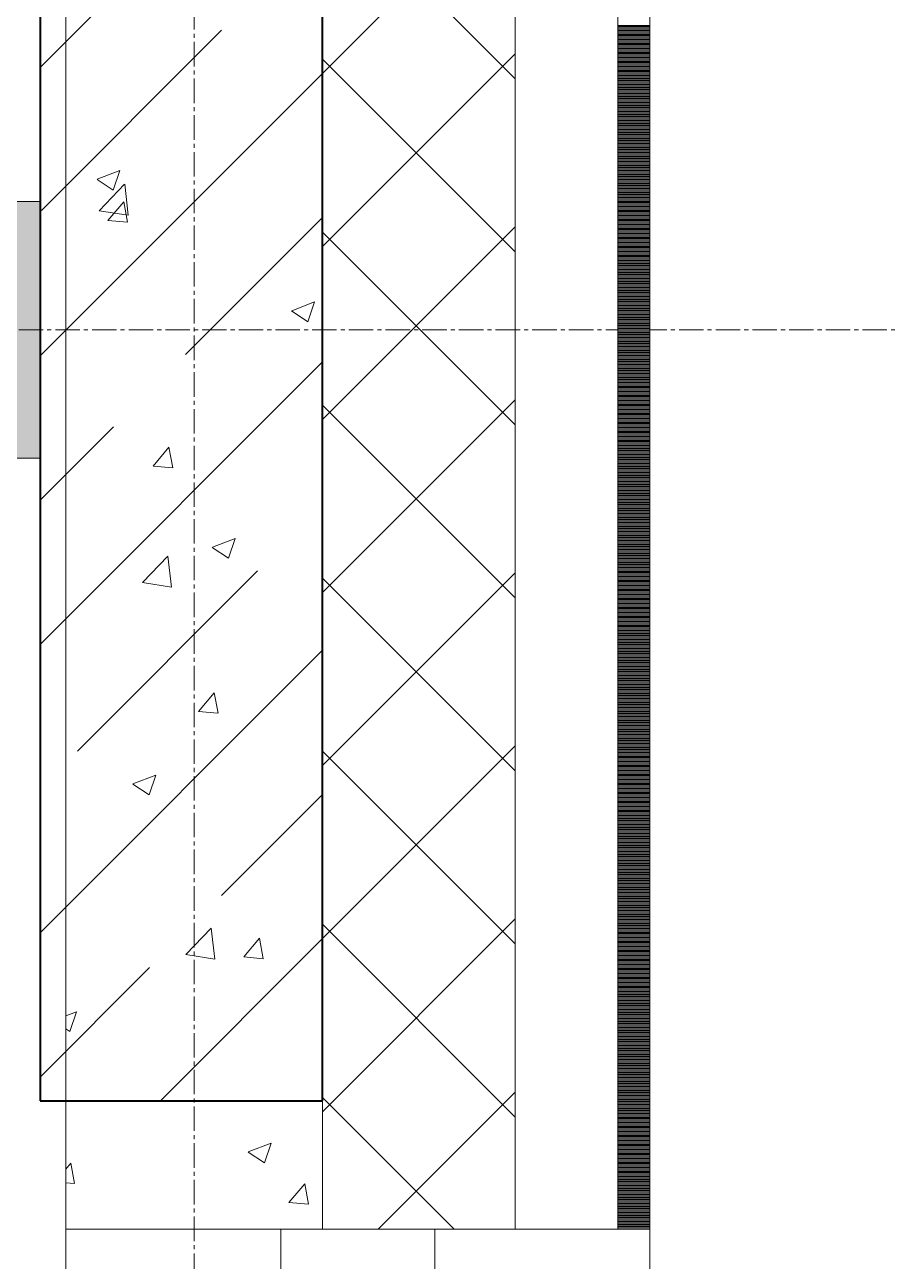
# Model space of a CAD drawing. Header units: millimetres. Extents: x -24360 to 609566, y -391049 to 148426.
# Drawn here: x 213997 to 214669, y 28129 to 29092 of the extents above; entities that cross this region are included whole.
import ezdxf

# ---------------------------------------------------------------- set-up
doc = ezdxf.new("R2010")
doc.units = ezdxf.units.MM
doc.linetypes.add('CENTER2', pattern=[28.575, 19.05, -3.175, 3.175, -3.175])
doc.linetypes.add('HIDDEN2', pattern=[4.7625, 3.175, -1.5875])
for name, color, linetype, lineweight in [('A-Wall_Материал_Газоблок_Контур', 250, 'Continuous', 0), ('АР_Колонны', 70, 'Continuous', 30), ('АР_Окна', 4, 'Continuous', 5), ('АР_Стены ЖБ', 7, 'Continuous', 30), ('АР_Стены ПЕНОблок', 52, 'Continuous', 20), ('АР_Тонкая', 254, 'Continuous', 5), ('АР_Утеплитель', 31, 'Continuous', 0), ('АР_Штриховка', 8, 'Continuous', 0)]:
    doc.layers.add(name, color=color, linetype=linetype, lineweight=lineweight)
doc.layers.add('АР_Оси_РД_100', color=7, linetype='Continuous', lineweight=0, true_color=0x525252)

msp = doc.modelspace()

# ---------------------------------------------------------------- hatches: boundary and pattern name
at = {"layer": 'АР_Штриховка', "linetype": 'Continuous', "lineweight": 0, "true_color": 0x000000}
h = msp.add_hatch(dxfattribs=at)
h.set_pattern_fill('AR-CONC', color=18, angle=405, style=0)
h.set_pattern_definition([(95, (194029.4, -14045.81), (140.09465, 117.5534), [19.05, -209.55]), (40, (194029.4, -14045.81), (-160.01845, 110.1767), [15.24, -167.6406]), (145.45144, (194041.07, -14036.02), (-19.9238, 227.7301), [16.19, -178.09024]), (91.1842, (193993.48, -14009.9), (221.4102, 161.9534), [28.575, -314.325]), (141.63556, (194011.93, -13996.4), (-7.0866, 342.8268), [24.285, -267.1356]), (36.18415, (193993.48, -14009.9), (-7.0866, 342.8268), [22.86, -251.4597]), (66, (194020.42, -14000.91), (179.52, 34.89515), [19.05, -209.55]), (11, (194020.42, -14000.91), (-86.5399, 173.9412), [15.24, -167.64]), (116.45145, (194035.38, -13998), (92.98005, 208.83634), [16.19, -178.08994]), (82.5, (194029.4, -14045.81), (-57.60547, 61.97341), [0, -165.608, 0, -170.18, 0, -168.275]), (52.5, (194029.4, -14045.81), (-23.58973, 118.087), [0, -97.028, 0, -161.798, 0, -64.135]), (12.5, (193989.35, -14085.86), (99.92786, 91.8262), [0, -63.5, 0, -198.12, 0, -262.89]), (2.5, (193971.39, -14103.82), (86.7639, 122.7224), [0, -82.55, 0, -131.572, 0, -186.69])])
h.paths.add_polyline_path([(214009.4, 28754.189), (214009.4, 28954.189), (206439.4, 28954.189), (206439.4, 28754.189)], flags=0)

# ---------------------------------------------------------------- linework, layer by layer
at = {"layer": 'A-Wall_Материал_Газоблок_Контур', "color": 18, "linetype": 'Continuous', "lineweight": 0, "true_color": 0x000000}
for p, q in [((214029.4, 28154.189), (214029.4, 26954.189)), ((214484.4, 26954.189), (214484.4, 28154.189))]:
    msp.add_line(p, q, dxfattribs=at)
at = {"layer": 'АР_Колонны', "color": 18, "linetype": 'HIDDEN2', "lineweight": 25, "true_color": 0x000000}
for p, q in [((214009.4, 28254.189), (214009.4, 29454.189)), ((214229.4, 29454.189), (214229.4, 28254.189)), ((214229.4, 28254.189), (214009.4, 28254.189))]:
    msp.add_line(p, q, dxfattribs=at)
at = {"layer": 'АР_Колонны', "color": 18, "linetype": 'Continuous', "lineweight": 30, "true_color": 0x000000}
for p, q in [((214009.4, 29454.189), (214009.4, 28254.189)), ((214229.4, 28254.189), (214229.4, 29454.189)), ((214009.4, 28254.189), (214229.4, 28254.189))]:
    msp.add_line(p, q, dxfattribs=at)
at = {"layer": 'АР_Окна', "color": 18, "linetype": 'Continuous', "lineweight": 5, "true_color": 0x000000}
for p, q in [((214029.4, 28154.189), (214029.4, 26954.189)), ((214484.4, 28154.189), (214484.4, 26954.189))]:
    msp.add_line(p, q, dxfattribs=at)
msp.add_lwpolyline([(214316.9, 28104.189), (214316.9, 28154.189), (214196.9, 28154.189), (214196.9, 28104.189)], close=True, dxfattribs=at)
at = {"layer": 'АР_Оси_РД_100', "linetype": 'CENTER2'}
for p, q in [((214129.4, -4259.177), (214129.4, 29954.189)), ((223584.4, 28854.189), (188074.442, 28854.189))]:
    msp.add_line(p, q, dxfattribs=at)
at = {"layer": 'АР_Стены ЖБ', "color": 18, "linetype": 'Continuous', "lineweight": 40, "true_color": 0x000000}
for p, q in [((214009.4, 29454.189), (214009.4, 28254.189)), ((214229.4, 28254.189), (214229.4, 29454.189)), ((214009.4, 28254.189), (214229.4, 28254.189))]:
    msp.add_line(p, q, dxfattribs=at)
at = {"layer": 'АР_Стены ПЕНОблок', "color": 18, "linetype": 'Continuous', "lineweight": 20, "true_color": 0x000000}
for p, q in [((214029.4, 29954.189), (214029.4, 28154.189)), ((214229.4, 28154.189), (214229.4, 29954.189)), ((214009.4, 28954.189), (206439.4, 28954.189)), ((214009.4, 28754.189), (214009.4, 28954.189)), ((206439.4, 28754.189), (214009.4, 28754.189)), ((214029.4, 28154.189), (214229.4, 28154.189))]:
    msp.add_line(p, q, dxfattribs=at)
at = {"layer": 'АР_Тонкая', "color": 18, "linetype": 'Continuous', "lineweight": 5, "true_color": 0x000000}
for p, q in [((214379.4, 29954.189), (214379.4, 28154.189)), ((214459.4, 28154.189), (214459.4, 29954.189)), ((214459.4, 29954.189), (214459.4, 28154.189)), ((214484.4, 28154.189), (214484.4, 29954.189)), ((214379.4, 28154.189), (214459.4, 28154.189)), ((214459.4, 28154.189), (214484.4, 28154.189))]:
    msp.add_line(p, q, dxfattribs=at)
at = {"layer": 'АР_Утеплитель', "color": 18, "linetype": 'Continuous', "lineweight": 0, "true_color": 0x000000}
for p, q in [((214229.4, 29954.189), (214229.4, 28154.189)), ((214379.4, 28154.189), (214379.4, 29954.189)), ((214229.4, 28154.189), (214379.4, 28154.189))]:
    msp.add_line(p, q, dxfattribs=at)
at = {"layer": 'АР_Штриховка', "color": 18, "linetype": 'Continuous', "lineweight": 5, "true_color": 0x000000}
for p, q in [((214009.4, 29058.348), (214229.4, 29278.348)), ((214010.47, 28947.165), (214150.786, 29087.481)), ((214009.4, 28833.842), (214229.4, 29053.842)), ((214122.723, 28834.912), (214229.4, 28941.589)), ((214009.4, 28609.335), (214229.4, 28829.335)), ((214009.4, 28721.589), (214066.596, 28778.785)), ((214038.533, 28526.215), (214178.849, 28666.532)), ((214009.4, 28384.829), (214229.4, 28604.829)), ((214150.786, 28413.962), (214229.4, 28492.576)), ((214103.266, 28254.189), (214229.4, 28380.323)), ((214009.4, 28272.576), (214094.659, 28357.836))]:
    msp.add_line(p, q, dxfattribs=at)
at = {"layer": 'АР_Штриховка', "color": 18, "linetype": 'Continuous', "lineweight": 0, "true_color": 0x000000}
for p, q in [((214229.4, 29053.842), (214379.4, 29203.842)), ((214379.4, 29049.698), (214229.4, 29199.698)), ((214459.4, 29091.189), (214484.4, 29091.189)), ((214459.4, 29090.189), (214484.4, 29090.189)), ((214459.4, 29089.189), (214484.4, 29089.189)), ((214459.4, 29088.189), (214484.4, 29088.189)), ((214459.4, 29087.189), (214484.4, 29087.189)), ((214459.4, 29086.189), (214484.4, 29086.189)), ((214459.4, 29085.189), (214484.4, 29085.189)), ((214459.4, 29084.189), (214484.4, 29084.189)), ((214459.4, 29083.189), (214484.4, 29083.189)), ((214459.4, 29082.189), (214484.4, 29082.189)), ((214459.4, 29081.189), (214484.4, 29081.189)), ((214459.4, 29080.189), (214484.4, 29080.189)), ((214459.4, 29079.189), (214484.4, 29079.189)), ((214459.4, 29078.189), (214484.4, 29078.189)), ((214459.4, 29077.189), (214484.4, 29077.189)), ((214229.4, 28919.138), (214379.4, 29069.138)), ((214459.4, 29076.189), (214484.4, 29076.189)), ((214459.4, 29075.189), (214484.4, 29075.189)), ((214459.4, 29074.189), (214484.4, 29074.189)), ((214459.4, 29073.189), (214484.4, 29073.189)), ((214459.4, 29072.189), (214484.4, 29072.189)), ((214459.4, 29071.189), (214484.4, 29071.189)), ((214459.4, 29070.189), (214484.4, 29070.189)), ((214459.4, 29069.189), (214484.4, 29069.189)), ((214459.4, 29068.189), (214484.4, 29068.189)), ((214379.4, 28914.994), (214229.4, 29064.994)), ((214459.4, 29067.189), (214484.4, 29067.189)), ((214459.4, 29066.189), (214484.4, 29066.189)), ((214459.4, 29065.189), (214484.4, 29065.189)), ((214459.4, 29064.189), (214484.4, 29064.189)), ((214459.4, 29063.189), (214484.4, 29063.189)), ((214459.4, 29062.189), (214484.4, 29062.189)), ((214459.4, 29061.189), (214484.4, 29061.189)), ((214459.4, 29060.189), (214484.4, 29060.189)), ((214459.4, 29059.189), (214484.4, 29059.189)), ((214459.4, 29058.189), (214484.4, 29058.189)), ((214459.4, 29057.189), (214484.4, 29057.189)), ((214459.4, 29056.189), (214484.4, 29056.189)), ((214459.4, 29055.189), (214484.4, 29055.189)), ((214459.4, 29054.189), (214484.4, 29054.189)), ((214459.4, 29053.189), (214484.4, 29053.189)), ((214459.4, 29052.189), (214484.4, 29052.189)), ((214459.4, 29051.189), (214484.4, 29051.189)), ((214459.4, 29050.189), (214484.4, 29050.189)), ((214459.4, 29049.189), (214484.4, 29049.189)), ((214459.4, 29048.189), (214484.4, 29048.189)), ((214459.4, 29047.189), (214484.4, 29047.189)), ((214459.4, 29046.189), (214484.4, 29046.189)), ((214459.4, 29045.189), (214484.4, 29045.189)), ((214459.4, 29044.189), (214484.4, 29044.189)), ((214459.4, 29043.189), (214484.4, 29043.189)), ((214459.4, 29042.189), (214484.4, 29042.189)), ((214459.4, 29041.189), (214484.4, 29041.189)), ((214459.4, 29040.189), (214484.4, 29040.189)), ((214459.4, 29039.189), (214484.4, 29039.189)), ((214459.4, 29038.189), (214484.4, 29038.189)), ((214459.4, 29037.189), (214484.4, 29037.189)), ((214459.4, 29036.189), (214484.4, 29036.189)), ((214459.4, 29035.189), (214484.4, 29035.189)), ((214459.4, 29034.189), (214484.4, 29034.189)), ((214459.4, 29033.189), (214484.4, 29033.189)), ((214459.4, 29032.189), (214484.4, 29032.189)), ((214459.4, 29031.189), (214484.4, 29031.189)), ((214459.4, 29030.189), (214484.4, 29030.189)), ((214459.4, 29029.189), (214484.4, 29029.189)), ((214459.4, 29028.189), (214484.4, 29028.189)), ((214459.4, 29027.189), (214484.4, 29027.189)), ((214459.4, 29026.189), (214484.4, 29026.189)), ((214459.4, 29025.189), (214484.4, 29025.189)), ((214459.4, 29024.189), (214484.4, 29024.189)), ((214459.4, 29023.189), (214484.4, 29023.189)), ((214459.4, 29022.189), (214484.4, 29022.189)), ((214459.4, 29021.189), (214484.4, 29021.189)), ((214459.4, 29020.189), (214484.4, 29020.189)), ((214459.4, 29019.189), (214484.4, 29019.189)), ((214459.4, 29018.189), (214484.4, 29018.189)), ((214459.4, 29017.189), (214484.4, 29017.189)), ((214459.4, 29016.189), (214484.4, 29016.189)), ((214459.4, 29015.189), (214484.4, 29015.189)), ((214459.4, 29014.189), (214484.4, 29014.189)), ((214459.4, 29013.189), (214484.4, 29013.189)), ((214459.4, 29012.189), (214484.4, 29012.189)), ((214459.4, 29011.189), (214484.4, 29011.189)), ((214459.4, 29010.189), (214484.4, 29010.189)), ((214459.4, 29009.189), (214484.4, 29009.189)), ((214459.4, 29008.189), (214484.4, 29008.189)), ((214459.4, 29007.189), (214484.4, 29007.189)), ((214459.4, 29006.189), (214484.4, 29006.189)), ((214459.4, 29005.189), (214484.4, 29005.189)), ((214459.4, 29004.189), (214484.4, 29004.189)), ((214459.4, 29003.189), (214484.4, 29003.189)), ((214459.4, 29002.189), (214484.4, 29002.189)), ((214459.4, 29001.189), (214484.4, 29001.189)), ((214459.4, 29000.189), (214484.4, 29000.189)), ((214459.4, 28999.189), (214484.4, 28999.189)), ((214459.4, 28998.189), (214484.4, 28998.189)), ((214459.4, 28997.189), (214484.4, 28997.189)), ((214459.4, 28996.189), (214484.4, 28996.189)), ((214459.4, 28995.189), (214484.4, 28995.189)), ((214459.4, 28994.189), (214484.4, 28994.189)), ((214459.4, 28993.189), (214484.4, 28993.189)), ((214459.4, 28992.189), (214484.4, 28992.189)), ((214459.4, 28991.189), (214484.4, 28991.189)), ((214459.4, 28990.189), (214484.4, 28990.189)), ((214459.4, 28989.189), (214484.4, 28989.189)), ((214459.4, 28988.189), (214484.4, 28988.189)), ((214459.4, 28987.189), (214484.4, 28987.189)), ((214459.4, 28986.189), (214484.4, 28986.189)), ((214459.4, 28985.189), (214484.4, 28985.189)), ((214459.4, 28984.189), (214484.4, 28984.189)), ((214459.4, 28983.189), (214484.4, 28983.189)), ((214459.4, 28982.189), (214484.4, 28982.189)), ((214459.4, 28981.189), (214484.4, 28981.189)), ((214053.738, 28971.324), (214066.373, 28962.802)), ((214053.755, 28971.361), (214071.54, 28978.188)), ((214066.376, 28962.801), (214071.526, 28978.15)), ((214459.4, 28980.189), (214484.4, 28980.189)), ((214459.4, 28979.189), (214484.4, 28979.189)), ((214459.4, 28978.189), (214484.4, 28978.189)), ((214459.4, 28977.189), (214484.4, 28977.189)), ((214459.4, 28976.189), (214484.4, 28976.189)), ((214459.4, 28975.189), (214484.4, 28975.189)), ((214459.4, 28974.189), (214484.4, 28974.189)), ((214459.4, 28973.189), (214484.4, 28973.189)), ((214459.4, 28972.189), (214484.4, 28972.189)), ((214055.495, 28946.899), (214075.278, 28967.518)), ((214078.098, 28943.397), (214075.292, 28967.52)), ((214459.4, 28971.189), (214484.4, 28971.189)), ((214459.4, 28970.189), (214484.4, 28970.189)), ((214459.4, 28969.189), (214484.4, 28969.189)), ((214459.4, 28968.189), (214484.4, 28968.189)), ((214459.4, 28967.189), (214484.4, 28967.189)), ((214459.4, 28966.189), (214484.4, 28966.189)), ((214459.4, 28965.189), (214484.4, 28965.189)), ((214459.4, 28964.189), (214484.4, 28964.189)), ((214459.4, 28963.189), (214484.4, 28963.189)), ((214459.4, 28962.189), (214484.4, 28962.189)), ((214062.274, 28939.221), (214074.519, 28953.814)), ((214077.501, 28937.9), (214074.564, 28953.821)), ((214459.4, 28961.189), (214484.4, 28961.189)), ((214459.4, 28960.189), (214484.4, 28960.189)), ((214459.4, 28959.189), (214484.4, 28959.189)), ((214459.4, 28958.189), (214484.4, 28958.189)), ((214459.4, 28957.189), (214484.4, 28957.189)), ((214459.4, 28956.189), (214484.4, 28956.189)), ((214459.4, 28955.189), (214484.4, 28955.189)), ((214459.4, 28954.189), (214484.4, 28954.189)), ((214459.4, 28953.189), (214484.4, 28953.189)), ((214459.4, 28952.189), (214484.4, 28952.189)), ((214055.505, 28946.878), (214078.095, 28943.374)), ((214459.4, 28951.189), (214484.4, 28951.189)), ((214459.4, 28950.189), (214484.4, 28950.189)), ((214459.4, 28949.189), (214484.4, 28949.189)), ((214459.4, 28948.189), (214484.4, 28948.189)), ((214459.4, 28947.189), (214484.4, 28947.189)), ((214459.4, 28946.189), (214484.4, 28946.189)), ((214459.4, 28945.189), (214484.4, 28945.189)), ((214459.4, 28944.189), (214484.4, 28944.189)), ((214459.4, 28943.189), (214484.4, 28943.189)), ((214062.274, 28939.219), (214077.456, 28937.891)), ((214229.4, 28784.434), (214379.4, 28934.434)), ((214459.4, 28942.189), (214484.4, 28942.189)), ((214459.4, 28941.189), (214484.4, 28941.189)), ((214459.4, 28940.189), (214484.4, 28940.189)), ((214459.4, 28939.189), (214484.4, 28939.189)), ((214459.4, 28938.189), (214484.4, 28938.189)), ((214459.4, 28937.189), (214484.4, 28937.189)), ((214459.4, 28936.189), (214484.4, 28936.189)), ((214459.4, 28935.189), (214484.4, 28935.189)), ((214459.4, 28934.189), (214484.4, 28934.189)), ((214459.4, 28933.189), (214484.4, 28933.189)), ((214379.4, 28780.291), (214229.4, 28930.291)), ((214459.4, 28932.189), (214484.4, 28932.189)), ((214459.4, 28931.189), (214484.4, 28931.189)), ((214459.4, 28930.189), (214484.4, 28930.189)), ((214459.4, 28929.189), (214484.4, 28929.189)), ((214459.4, 28928.189), (214484.4, 28928.189)), ((214459.4, 28927.189), (214484.4, 28927.189)), ((214459.4, 28926.189), (214484.4, 28926.189)), ((214459.4, 28925.189), (214484.4, 28925.189)), ((214459.4, 28924.189), (214484.4, 28924.189)), ((214459.4, 28923.189), (214484.4, 28923.189)), ((214459.4, 28922.189), (214484.4, 28922.189)), ((214459.4, 28921.189), (214484.4, 28921.189)), ((214459.4, 28920.189), (214484.4, 28920.189)), ((214459.4, 28919.189), (214484.4, 28919.189)), ((214459.4, 28918.189), (214484.4, 28918.189)), ((214459.4, 28917.189), (214484.4, 28917.189)), ((214459.4, 28916.189), (214484.4, 28916.189)), ((214459.4, 28915.189), (214484.4, 28915.189)), ((214459.4, 28914.189), (214484.4, 28914.189)), ((214459.4, 28913.189), (214484.4, 28913.189)), ((214459.4, 28912.189), (214484.4, 28912.189)), ((214459.4, 28911.189), (214484.4, 28911.189)), ((214459.4, 28910.189), (214484.4, 28910.189)), ((214459.4, 28909.189), (214484.4, 28909.189)), ((214459.4, 28908.189), (214484.4, 28908.189)), ((214459.4, 28907.189), (214484.4, 28907.189)), ((214459.4, 28906.189), (214484.4, 28906.189)), ((214459.4, 28905.189), (214484.4, 28905.189)), ((214459.4, 28904.189), (214484.4, 28904.189)), ((214459.4, 28903.189), (214484.4, 28903.189)), ((214459.4, 28902.189), (214484.4, 28902.189)), ((214459.4, 28901.189), (214484.4, 28901.189)), ((214459.4, 28900.189), (214484.4, 28900.189)), ((214459.4, 28899.189), (214484.4, 28899.189)), ((214459.4, 28898.189), (214484.4, 28898.189)), ((214459.4, 28897.189), (214484.4, 28897.189)), ((214459.4, 28896.189), (214484.4, 28896.189)), ((214459.4, 28895.189), (214484.4, 28895.189)), ((214459.4, 28894.189), (214484.4, 28894.189)), ((214459.4, 28893.189), (214484.4, 28893.189)), ((214459.4, 28892.189), (214484.4, 28892.189)), ((214459.4, 28891.189), (214484.4, 28891.189)), ((214459.4, 28890.189), (214484.4, 28890.189)), ((214459.4, 28889.189), (214484.4, 28889.189)), ((214459.4, 28888.189), (214484.4, 28888.189)), ((214459.4, 28887.189), (214484.4, 28887.189)), ((214459.4, 28886.189), (214484.4, 28886.189)), ((214459.4, 28885.189), (214484.4, 28885.189)), ((214205.369, 28869.096), (214223.154, 28875.922)), ((214217.991, 28860.536), (214223.141, 28875.885)), ((214459.4, 28884.189), (214484.4, 28884.189)), ((214459.4, 28883.189), (214484.4, 28883.189)), ((214459.4, 28882.189), (214484.4, 28882.189)), ((214459.4, 28881.189), (214484.4, 28881.189)), ((214459.4, 28880.189), (214484.4, 28880.189)), ((214459.4, 28879.189), (214484.4, 28879.189)), ((214459.4, 28878.189), (214484.4, 28878.189)), ((214459.4, 28877.189), (214484.4, 28877.189)), ((214459.4, 28876.189), (214484.4, 28876.189)), ((214459.4, 28875.189), (214484.4, 28875.189)), ((214205.353, 28869.059), (214217.987, 28860.537)), ((214459.4, 28874.189), (214484.4, 28874.189)), ((214459.4, 28873.189), (214484.4, 28873.189)), ((214459.4, 28872.189), (214484.4, 28872.189)), ((214459.4, 28871.189), (214484.4, 28871.189)), ((214459.4, 28870.189), (214484.4, 28870.189)), ((214459.4, 28869.189), (214484.4, 28869.189)), ((214459.4, 28868.189), (214484.4, 28868.189)), ((214459.4, 28867.189), (214484.4, 28867.189)), ((214459.4, 28866.189), (214484.4, 28866.189)), ((214459.4, 28865.189), (214484.4, 28865.189)), ((214459.4, 28864.189), (214484.4, 28864.189)), ((214459.4, 28863.189), (214484.4, 28863.189)), ((214459.4, 28862.189), (214484.4, 28862.189)), ((214459.4, 28861.189), (214484.4, 28861.189)), ((214459.4, 28860.189), (214484.4, 28860.189)), ((214459.4, 28859.189), (214484.4, 28859.189)), ((214459.4, 28858.189), (214484.4, 28858.189)), ((214459.4, 28857.189), (214484.4, 28857.189)), ((214459.4, 28856.189), (214484.4, 28856.189)), ((214459.4, 28855.189), (214484.4, 28855.189)), ((214459.4, 28854.189), (214484.4, 28854.189)), ((214459.4, 28853.189), (214484.4, 28853.189)), ((214459.4, 28852.189), (214484.4, 28852.189)), ((214459.4, 28851.189), (214484.4, 28851.189)), ((214459.4, 28850.189), (214484.4, 28850.189)), ((214459.4, 28849.189), (214484.4, 28849.189)), ((214459.4, 28848.189), (214484.4, 28848.189)), ((214459.4, 28847.189), (214484.4, 28847.189)), ((214459.4, 28846.189), (214484.4, 28846.189)), ((214459.4, 28845.189), (214484.4, 28845.189)), ((214459.4, 28844.189), (214484.4, 28844.189)), ((214459.4, 28843.189), (214484.4, 28843.189)), ((214459.4, 28842.189), (214484.4, 28842.189)), ((214459.4, 28841.189), (214484.4, 28841.189)), ((214459.4, 28840.189), (214484.4, 28840.189)), ((214459.4, 28839.189), (214484.4, 28839.189)), ((214459.4, 28838.189), (214484.4, 28838.189)), ((214459.4, 28837.189), (214484.4, 28837.189)), ((214459.4, 28836.189), (214484.4, 28836.189)), ((214459.4, 28835.189), (214484.4, 28835.189)), ((214459.4, 28834.189), (214484.4, 28834.189)), ((214459.4, 28833.189), (214484.4, 28833.189)), ((214459.4, 28832.189), (214484.4, 28832.189)), ((214459.4, 28831.189), (214484.4, 28831.189)), ((214459.4, 28830.189), (214484.4, 28830.189)), ((214459.4, 28829.189), (214484.4, 28829.189)), ((214459.4, 28828.189), (214484.4, 28828.189)), ((214459.4, 28827.189), (214484.4, 28827.189)), ((214459.4, 28826.189), (214484.4, 28826.189)), ((214459.4, 28825.189), (214484.4, 28825.189)), ((214459.4, 28824.189), (214484.4, 28824.189)), ((214459.4, 28823.189), (214484.4, 28823.189)), ((214459.4, 28822.189), (214484.4, 28822.189)), ((214459.4, 28821.189), (214484.4, 28821.189)), ((214459.4, 28820.189), (214484.4, 28820.189)), ((214459.4, 28819.189), (214484.4, 28819.189)), ((214459.4, 28818.189), (214484.4, 28818.189)), ((214459.4, 28817.189), (214484.4, 28817.189)), ((214459.4, 28816.189), (214484.4, 28816.189)), ((214459.4, 28815.189), (214484.4, 28815.189)), ((214459.4, 28814.189), (214484.4, 28814.189)), ((214459.4, 28813.189), (214484.4, 28813.189)), ((214459.4, 28812.189), (214484.4, 28812.189)), ((214459.4, 28811.189), (214484.4, 28811.189)), ((214459.4, 28810.189), (214484.4, 28810.189)), ((214459.4, 28809.189), (214484.4, 28809.189)), ((214459.4, 28808.189), (214484.4, 28808.189)), ((214229.4, 28649.73), (214379.4, 28799.73)), ((214459.4, 28807.189), (214484.4, 28807.189)), ((214459.4, 28806.189), (214484.4, 28806.189)), ((214459.4, 28805.189), (214484.4, 28805.189)), ((214459.4, 28804.189), (214484.4, 28804.189)), ((214459.4, 28803.189), (214484.4, 28803.189)), ((214459.4, 28802.189), (214484.4, 28802.189)), ((214459.4, 28801.189), (214484.4, 28801.189)), ((214459.4, 28800.189), (214484.4, 28800.189)), ((214459.4, 28799.189), (214484.4, 28799.189)), ((214459.4, 28798.189), (214484.4, 28798.189)), ((214379.4, 28645.587), (214229.4, 28795.587)), ((214459.4, 28797.189), (214484.4, 28797.189)), ((214459.4, 28796.189), (214484.4, 28796.189)), ((214459.4, 28795.189), (214484.4, 28795.189)), ((214459.4, 28794.189), (214484.4, 28794.189)), ((214459.4, 28793.189), (214484.4, 28793.189)), ((214459.4, 28792.189), (214484.4, 28792.189)), ((214459.4, 28791.189), (214484.4, 28791.189)), ((214459.4, 28790.189), (214484.4, 28790.189)), ((214459.4, 28789.189), (214484.4, 28789.189)), ((214459.4, 28788.189), (214484.4, 28788.189)), ((214459.4, 28787.189), (214484.4, 28787.189)), ((214459.4, 28786.189), (214484.4, 28786.189)), ((214459.4, 28785.189), (214484.4, 28785.189)), ((214459.4, 28784.189), (214484.4, 28784.189)), ((214459.4, 28783.189), (214484.4, 28783.189)), ((214459.4, 28782.189), (214484.4, 28782.189)), ((214459.4, 28781.189), (214484.4, 28781.189)), ((214459.4, 28780.189), (214484.4, 28780.189)), ((214459.4, 28779.189), (214484.4, 28779.189)), ((214459.4, 28778.189), (214484.4, 28778.189)), ((214459.4, 28777.189), (214484.4, 28777.189)), ((214459.4, 28776.189), (214484.4, 28776.189)), ((214459.4, 28775.189), (214484.4, 28775.189)), ((214459.4, 28774.189), (214484.4, 28774.189)), ((214459.4, 28773.189), (214484.4, 28773.189)), ((214459.4, 28772.189), (214484.4, 28772.189)), ((214459.4, 28771.189), (214484.4, 28771.189)), ((214459.4, 28770.189), (214484.4, 28770.189)), ((214459.4, 28769.189), (214484.4, 28769.189)), ((214097.517, 28748.164), (214109.762, 28762.757)), ((214112.744, 28746.843), (214109.807, 28762.764)), ((214459.4, 28768.189), (214484.4, 28768.189)), ((214459.4, 28767.189), (214484.4, 28767.189)), ((214459.4, 28766.189), (214484.4, 28766.189)), ((214459.4, 28765.189), (214484.4, 28765.189)), ((214459.4, 28764.189), (214484.4, 28764.189)), ((214459.4, 28763.189), (214484.4, 28763.189)), ((214459.4, 28762.189), (214484.4, 28762.189)), ((214459.4, 28761.189), (214484.4, 28761.189)), ((214459.4, 28760.189), (214484.4, 28760.189)), ((214459.4, 28759.189), (214484.4, 28759.189)), ((214459.4, 28758.189), (214484.4, 28758.189)), ((214459.4, 28757.189), (214484.4, 28757.189)), ((214459.4, 28756.189), (214484.4, 28756.189)), ((214459.4, 28755.189), (214484.4, 28755.189)), ((214459.4, 28754.189), (214484.4, 28754.189)), ((214459.4, 28753.189), (214484.4, 28753.189)), ((214459.4, 28752.189), (214484.4, 28752.189)), ((214459.4, 28751.189), (214484.4, 28751.189)), ((214459.4, 28750.189), (214484.4, 28750.189)), ((214097.517, 28748.163), (214112.699, 28746.834)), ((214459.4, 28749.189), (214484.4, 28749.189)), ((214459.4, 28748.189), (214484.4, 28748.189)), ((214459.4, 28747.189), (214484.4, 28747.189)), ((214459.4, 28746.189), (214484.4, 28746.189)), ((214459.4, 28745.189), (214484.4, 28745.189)), ((214459.4, 28744.189), (214484.4, 28744.189)), ((214459.4, 28743.189), (214484.4, 28743.189)), ((214459.4, 28742.189), (214484.4, 28742.189)), ((214459.4, 28741.189), (214484.4, 28741.189)), ((214459.4, 28740.189), (214484.4, 28740.189)), ((214459.4, 28739.189), (214484.4, 28739.189)), ((214459.4, 28738.189), (214484.4, 28738.189)), ((214459.4, 28737.189), (214484.4, 28737.189)), ((214459.4, 28736.189), (214484.4, 28736.189)), ((214459.4, 28735.189), (214484.4, 28735.189)), ((214459.4, 28734.189), (214484.4, 28734.189)), ((214459.4, 28733.189), (214484.4, 28733.189)), ((214459.4, 28732.189), (214484.4, 28732.189)), ((214459.4, 28731.189), (214484.4, 28731.189)), ((214459.4, 28730.189), (214484.4, 28730.189)), ((214459.4, 28729.189), (214484.4, 28729.189)), ((214459.4, 28728.189), (214484.4, 28728.189)), ((214459.4, 28727.189), (214484.4, 28727.189)), ((214459.4, 28726.189), (214484.4, 28726.189)), ((214459.4, 28725.189), (214484.4, 28725.189)), ((214459.4, 28724.189), (214484.4, 28724.189)), ((214459.4, 28723.189), (214484.4, 28723.189)), ((214459.4, 28722.189), (214484.4, 28722.189)), ((214459.4, 28721.189), (214484.4, 28721.189)), ((214459.4, 28720.189), (214484.4, 28720.189)), ((214459.4, 28719.189), (214484.4, 28719.189)), ((214459.4, 28718.189), (214484.4, 28718.189)), ((214459.4, 28717.189), (214484.4, 28717.189)), ((214459.4, 28716.189), (214484.4, 28716.189)), ((214459.4, 28715.189), (214484.4, 28715.189)), ((214459.4, 28714.189), (214484.4, 28714.189)), ((214459.4, 28713.189), (214484.4, 28713.189)), ((214459.4, 28712.189), (214484.4, 28712.189)), ((214459.4, 28711.189), (214484.4, 28711.189)), ((214459.4, 28710.189), (214484.4, 28710.189)), ((214459.4, 28709.189), (214484.4, 28709.189)), ((214459.4, 28708.189), (214484.4, 28708.189)), ((214459.4, 28707.189), (214484.4, 28707.189)), ((214459.4, 28706.189), (214484.4, 28706.189)), ((214459.4, 28705.189), (214484.4, 28705.189)), ((214459.4, 28704.189), (214484.4, 28704.189)), ((214459.4, 28703.189), (214484.4, 28703.189)), ((214459.4, 28702.189), (214484.4, 28702.189)), ((214459.4, 28701.189), (214484.4, 28701.189)), ((214459.4, 28700.189), (214484.4, 28700.189)), ((214459.4, 28699.189), (214484.4, 28699.189)), ((214459.4, 28698.189), (214484.4, 28698.189)), ((214459.4, 28697.189), (214484.4, 28697.189)), ((214459.4, 28696.189), (214484.4, 28696.189)), ((214459.4, 28695.189), (214484.4, 28695.189)), ((214459.4, 28694.189), (214484.4, 28694.189)), ((214459.4, 28693.189), (214484.4, 28693.189)), ((214459.4, 28692.189), (214484.4, 28692.189)), ((214143.551, 28684.871), (214156.185, 28676.349)), ((214143.567, 28684.907), (214161.352, 28691.734)), ((214156.189, 28676.348), (214161.339, 28691.697)), ((214459.4, 28691.189), (214484.4, 28691.189)), ((214459.4, 28690.189), (214484.4, 28690.189)), ((214459.4, 28689.189), (214484.4, 28689.189)), ((214459.4, 28688.189), (214484.4, 28688.189)), ((214459.4, 28687.189), (214484.4, 28687.189)), ((214459.4, 28686.189), (214484.4, 28686.189)), ((214459.4, 28685.189), (214484.4, 28685.189)), ((214459.4, 28684.189), (214484.4, 28684.189)), ((214459.4, 28683.189), (214484.4, 28683.189)), ((214089.17, 28657.431), (214108.953, 28678.05)), ((214111.773, 28653.929), (214108.967, 28678.051)), ((214459.4, 28682.189), (214484.4, 28682.189)), ((214459.4, 28681.189), (214484.4, 28681.189)), ((214459.4, 28680.189), (214484.4, 28680.189)), ((214459.4, 28679.189), (214484.4, 28679.189)), ((214459.4, 28678.189), (214484.4, 28678.189)), ((214459.4, 28677.189), (214484.4, 28677.189)), ((214459.4, 28676.189), (214484.4, 28676.189)), ((214459.4, 28675.189), (214484.4, 28675.189)), ((214459.4, 28674.189), (214484.4, 28674.189)), ((214459.4, 28673.189), (214484.4, 28673.189)), ((214229.4, 28515.027), (214379.4, 28665.027)), ((214459.4, 28672.189), (214484.4, 28672.189)), ((214459.4, 28671.189), (214484.4, 28671.189)), ((214459.4, 28670.189), (214484.4, 28670.189)), ((214459.4, 28669.189), (214484.4, 28669.189)), ((214459.4, 28668.189), (214484.4, 28668.189)), ((214459.4, 28667.189), (214484.4, 28667.189)), ((214459.4, 28666.189), (214484.4, 28666.189)), ((214459.4, 28665.189), (214484.4, 28665.189)), ((214459.4, 28664.189), (214484.4, 28664.189)), ((214089.179, 28657.41), (214111.769, 28653.906)), ((214379.4, 28510.883), (214229.4, 28660.883)), ((214459.4, 28663.189), (214484.4, 28663.189)), ((214459.4, 28662.189), (214484.4, 28662.189)), ((214459.4, 28661.189), (214484.4, 28661.189)), ((214459.4, 28660.189), (214484.4, 28660.189)), ((214459.4, 28659.189), (214484.4, 28659.189)), ((214459.4, 28658.189), (214484.4, 28658.189)), ((214459.4, 28657.189), (214484.4, 28657.189)), ((214459.4, 28656.189), (214484.4, 28656.189)), ((214459.4, 28655.189), (214484.4, 28655.189)), ((214459.4, 28654.189), (214484.4, 28654.189)), ((214459.4, 28653.189), (214484.4, 28653.189)), ((214459.4, 28652.189), (214484.4, 28652.189)), ((214459.4, 28651.189), (214484.4, 28651.189)), ((214459.4, 28650.189), (214484.4, 28650.189)), ((214459.4, 28649.189), (214484.4, 28649.189)), ((214459.4, 28648.189), (214484.4, 28648.189)), ((214459.4, 28647.189), (214484.4, 28647.189)), ((214459.4, 28646.189), (214484.4, 28646.189)), ((214459.4, 28645.189), (214484.4, 28645.189)), ((214459.4, 28644.189), (214484.4, 28644.189)), ((214459.4, 28643.189), (214484.4, 28643.189)), ((214459.4, 28642.189), (214484.4, 28642.189)), ((214459.4, 28641.189), (214484.4, 28641.189)), ((214459.4, 28640.189), (214484.4, 28640.189)), ((214459.4, 28639.189), (214484.4, 28639.189)), ((214459.4, 28638.189), (214484.4, 28638.189)), ((214459.4, 28637.189), (214484.4, 28637.189)), ((214459.4, 28636.189), (214484.4, 28636.189)), ((214459.4, 28635.189), (214484.4, 28635.189)), ((214459.4, 28634.189), (214484.4, 28634.189)), ((214459.4, 28633.189), (214484.4, 28633.189)), ((214459.4, 28632.189), (214484.4, 28632.189)), ((214459.4, 28631.189), (214484.4, 28631.189)), ((214459.4, 28630.189), (214484.4, 28630.189)), ((214459.4, 28629.189), (214484.4, 28629.189)), ((214459.4, 28628.189), (214484.4, 28628.189)), ((214459.4, 28627.189), (214484.4, 28627.189)), ((214459.4, 28626.189), (214484.4, 28626.189)), ((214459.4, 28625.189), (214484.4, 28625.189)), ((214459.4, 28624.189), (214484.4, 28624.189)), ((214459.4, 28623.189), (214484.4, 28623.189)), ((214459.4, 28622.189), (214484.4, 28622.189)), ((214459.4, 28621.189), (214484.4, 28621.189)), ((214459.4, 28620.189), (214484.4, 28620.189)), ((214459.4, 28619.189), (214484.4, 28619.189)), ((214459.4, 28618.189), (214484.4, 28618.189)), ((214459.4, 28617.189), (214484.4, 28617.189)), ((214459.4, 28616.189), (214484.4, 28616.189)), ((214459.4, 28615.189), (214484.4, 28615.189)), ((214459.4, 28614.189), (214484.4, 28614.189)), ((214459.4, 28613.189), (214484.4, 28613.189)), ((214459.4, 28612.189), (214484.4, 28612.189)), ((214459.4, 28611.189), (214484.4, 28611.189)), ((214459.4, 28610.189), (214484.4, 28610.189)), ((214459.4, 28609.189), (214484.4, 28609.189)), ((214459.4, 28608.189), (214484.4, 28608.189)), ((214459.4, 28607.189), (214484.4, 28607.189)), ((214459.4, 28606.189), (214484.4, 28606.189)), ((214459.4, 28605.189), (214484.4, 28605.189)), ((214459.4, 28604.189), (214484.4, 28604.189)), ((214459.4, 28603.189), (214484.4, 28603.189)), ((214459.4, 28602.189), (214484.4, 28602.189)), ((214459.4, 28601.189), (214484.4, 28601.189)), ((214459.4, 28600.189), (214484.4, 28600.189)), ((214459.4, 28599.189), (214484.4, 28599.189)), ((214459.4, 28598.189), (214484.4, 28598.189)), ((214459.4, 28597.189), (214484.4, 28597.189)), ((214459.4, 28596.189), (214484.4, 28596.189)), ((214459.4, 28595.189), (214484.4, 28595.189)), ((214459.4, 28594.189), (214484.4, 28594.189)), ((214459.4, 28593.189), (214484.4, 28593.189)), ((214459.4, 28592.189), (214484.4, 28592.189)), ((214459.4, 28591.189), (214484.4, 28591.189)), ((214459.4, 28590.189), (214484.4, 28590.189)), ((214459.4, 28589.189), (214484.4, 28589.189)), ((214459.4, 28588.189), (214484.4, 28588.189)), ((214459.4, 28587.189), (214484.4, 28587.189)), ((214459.4, 28586.189), (214484.4, 28586.189)), ((214459.4, 28585.189), (214484.4, 28585.189)), ((214459.4, 28584.189), (214484.4, 28584.189)), ((214459.4, 28583.189), (214484.4, 28583.189)), ((214459.4, 28582.189), (214484.4, 28582.189)), ((214459.4, 28581.189), (214484.4, 28581.189)), ((214459.4, 28580.189), (214484.4, 28580.189)), ((214459.4, 28579.189), (214484.4, 28579.189)), ((214459.4, 28578.189), (214484.4, 28578.189)), ((214459.4, 28577.189), (214484.4, 28577.189)), ((214132.761, 28557.107), (214145.006, 28571.7)), ((214147.987, 28555.786), (214145.05, 28571.707)), ((214459.4, 28576.189), (214484.4, 28576.189)), ((214459.4, 28575.189), (214484.4, 28575.189)), ((214459.4, 28574.189), (214484.4, 28574.189)), ((214459.4, 28573.189), (214484.4, 28573.189)), ((214459.4, 28572.189), (214484.4, 28572.189)), ((214459.4, 28571.189), (214484.4, 28571.189)), ((214459.4, 28570.189), (214484.4, 28570.189)), ((214459.4, 28569.189), (214484.4, 28569.189)), ((214459.4, 28568.189), (214484.4, 28568.189)), ((214459.4, 28567.189), (214484.4, 28567.189)), ((214459.4, 28566.189), (214484.4, 28566.189)), ((214459.4, 28565.189), (214484.4, 28565.189)), ((214459.4, 28564.189), (214484.4, 28564.189)), ((214459.4, 28563.189), (214484.4, 28563.189)), ((214459.4, 28562.189), (214484.4, 28562.189)), ((214459.4, 28561.189), (214484.4, 28561.189)), ((214459.4, 28560.189), (214484.4, 28560.189)), ((214459.4, 28559.189), (214484.4, 28559.189)), ((214459.4, 28558.189), (214484.4, 28558.189)), ((214132.76, 28557.106), (214147.942, 28555.777)), ((214459.4, 28557.189), (214484.4, 28557.189)), ((214459.4, 28556.189), (214484.4, 28556.189)), ((214459.4, 28555.189), (214484.4, 28555.189)), ((214459.4, 28554.189), (214484.4, 28554.189)), ((214459.4, 28553.189), (214484.4, 28553.189)), ((214459.4, 28552.189), (214484.4, 28552.189)), ((214459.4, 28551.189), (214484.4, 28551.189)), ((214459.4, 28550.189), (214484.4, 28550.189)), ((214459.4, 28549.189), (214484.4, 28549.189)), ((214459.4, 28548.189), (214484.4, 28548.189)), ((214459.4, 28547.189), (214484.4, 28547.189)), ((214459.4, 28546.189), (214484.4, 28546.189)), ((214459.4, 28545.189), (214484.4, 28545.189)), ((214459.4, 28544.189), (214484.4, 28544.189)), ((214459.4, 28543.189), (214484.4, 28543.189)), ((214459.4, 28542.189), (214484.4, 28542.189)), ((214459.4, 28541.189), (214484.4, 28541.189)), ((214459.4, 28540.189), (214484.4, 28540.189)), ((214459.4, 28539.189), (214484.4, 28539.189)), ((214459.4, 28538.189), (214484.4, 28538.189)), ((214229.4, 28380.323), (214379.4, 28530.323)), ((214459.4, 28537.189), (214484.4, 28537.189)), ((214459.4, 28536.189), (214484.4, 28536.189)), ((214459.4, 28535.189), (214484.4, 28535.189)), ((214459.4, 28534.189), (214484.4, 28534.189)), ((214459.4, 28533.189), (214484.4, 28533.189)), ((214459.4, 28532.189), (214484.4, 28532.189)), ((214459.4, 28531.189), (214484.4, 28531.189)), ((214459.4, 28530.189), (214484.4, 28530.189)), ((214459.4, 28529.189), (214484.4, 28529.189)), ((214379.4, 28376.179), (214229.4, 28526.179)), ((214459.4, 28528.189), (214484.4, 28528.189)), ((214459.4, 28527.189), (214484.4, 28527.189)), ((214459.4, 28526.189), (214484.4, 28526.189)), ((214459.4, 28525.189), (214484.4, 28525.189)), ((214459.4, 28524.189), (214484.4, 28524.189)), ((214459.4, 28523.189), (214484.4, 28523.189)), ((214459.4, 28522.189), (214484.4, 28522.189)), ((214459.4, 28521.189), (214484.4, 28521.189)), ((214459.4, 28520.189), (214484.4, 28520.189)), ((214459.4, 28519.189), (214484.4, 28519.189)), ((214459.4, 28518.189), (214484.4, 28518.189)), ((214459.4, 28517.189), (214484.4, 28517.189)), ((214459.4, 28516.189), (214484.4, 28516.189)), ((214459.4, 28515.189), (214484.4, 28515.189)), ((214459.4, 28514.189), (214484.4, 28514.189)), ((214459.4, 28513.189), (214484.4, 28513.189)), ((214459.4, 28512.189), (214484.4, 28512.189)), ((214459.4, 28511.189), (214484.4, 28511.189)), ((214459.4, 28510.189), (214484.4, 28510.189)), ((214081.749, 28500.683), (214094.383, 28492.161)), ((214081.765, 28500.719), (214099.55, 28507.546)), ((214094.386, 28492.16), (214099.537, 28507.509)), ((214459.4, 28509.189), (214484.4, 28509.189)), ((214459.4, 28508.189), (214484.4, 28508.189)), ((214459.4, 28507.189), (214484.4, 28507.189)), ((214459.4, 28506.189), (214484.4, 28506.189)), ((214459.4, 28505.189), (214484.4, 28505.189)), ((214459.4, 28504.189), (214484.4, 28504.189)), ((214459.4, 28503.189), (214484.4, 28503.189)), ((214459.4, 28502.189), (214484.4, 28502.189)), ((214459.4, 28501.189), (214484.4, 28501.189)), ((214459.4, 28500.189), (214484.4, 28500.189)), ((214459.4, 28499.189), (214484.4, 28499.189)), ((214459.4, 28498.189), (214484.4, 28498.189)), ((214459.4, 28497.189), (214484.4, 28497.189)), ((214459.4, 28496.189), (214484.4, 28496.189)), ((214459.4, 28495.189), (214484.4, 28495.189)), ((214459.4, 28494.189), (214484.4, 28494.189)), ((214459.4, 28493.189), (214484.4, 28493.189)), ((214459.4, 28492.189), (214484.4, 28492.189)), ((214459.4, 28491.189), (214484.4, 28491.189)), ((214459.4, 28490.189), (214484.4, 28490.189)), ((214459.4, 28489.189), (214484.4, 28489.189)), ((214459.4, 28488.189), (214484.4, 28488.189)), ((214459.4, 28487.189), (214484.4, 28487.189)), ((214459.4, 28486.189), (214484.4, 28486.189)), ((214459.4, 28485.189), (214484.4, 28485.189)), ((214459.4, 28484.189), (214484.4, 28484.189)), ((214459.4, 28483.189), (214484.4, 28483.189)), ((214459.4, 28482.189), (214484.4, 28482.189)), ((214459.4, 28481.189), (214484.4, 28481.189)), ((214459.4, 28480.189), (214484.4, 28480.189)), ((214459.4, 28479.189), (214484.4, 28479.189)), ((214459.4, 28478.189), (214484.4, 28478.189)), ((214459.4, 28477.189), (214484.4, 28477.189)), ((214459.4, 28476.189), (214484.4, 28476.189)), ((214459.4, 28475.189), (214484.4, 28475.189)), ((214459.4, 28474.189), (214484.4, 28474.189)), ((214459.4, 28473.189), (214484.4, 28473.189)), ((214459.4, 28472.189), (214484.4, 28472.189)), ((214459.4, 28471.189), (214484.4, 28471.189)), ((214459.4, 28470.189), (214484.4, 28470.189)), ((214459.4, 28469.189), (214484.4, 28469.189)), ((214459.4, 28468.189), (214484.4, 28468.189)), ((214459.4, 28467.189), (214484.4, 28467.189)), ((214459.4, 28466.189), (214484.4, 28466.189)), ((214459.4, 28465.189), (214484.4, 28465.189)), ((214459.4, 28464.189), (214484.4, 28464.189)), ((214459.4, 28463.189), (214484.4, 28463.189)), ((214459.4, 28462.189), (214484.4, 28462.189)), ((214459.4, 28461.189), (214484.4, 28461.189)), ((214459.4, 28460.189), (214484.4, 28460.189)), ((214459.4, 28459.189), (214484.4, 28459.189)), ((214459.4, 28458.189), (214484.4, 28458.189)), ((214459.4, 28457.189), (214484.4, 28457.189)), ((214459.4, 28456.189), (214484.4, 28456.189)), ((214459.4, 28455.189), (214484.4, 28455.189)), ((214459.4, 28454.189), (214484.4, 28454.189)), ((214459.4, 28453.189), (214484.4, 28453.189)), ((214459.4, 28452.189), (214484.4, 28452.189)), ((214459.4, 28451.189), (214484.4, 28451.189)), ((214459.4, 28450.189), (214484.4, 28450.189)), ((214459.4, 28449.189), (214484.4, 28449.189)), ((214459.4, 28448.189), (214484.4, 28448.189)), ((214459.4, 28447.189), (214484.4, 28447.189)), ((214459.4, 28446.189), (214484.4, 28446.189)), ((214459.4, 28445.189), (214484.4, 28445.189)), ((214459.4, 28444.189), (214484.4, 28444.189)), ((214459.4, 28443.189), (214484.4, 28443.189)), ((214459.4, 28442.189), (214484.4, 28442.189)), ((214459.4, 28441.189), (214484.4, 28441.189)), ((214459.4, 28440.189), (214484.4, 28440.189)), ((214459.4, 28439.189), (214484.4, 28439.189)), ((214459.4, 28438.189), (214484.4, 28438.189)), ((214459.4, 28437.189), (214484.4, 28437.189)), ((214459.4, 28436.189), (214484.4, 28436.189)), ((214459.4, 28435.189), (214484.4, 28435.189)), ((214459.4, 28434.189), (214484.4, 28434.189)), ((214459.4, 28433.189), (214484.4, 28433.189)), ((214459.4, 28432.189), (214484.4, 28432.189)), ((214459.4, 28431.189), (214484.4, 28431.189)), ((214459.4, 28430.189), (214484.4, 28430.189)), ((214459.4, 28429.189), (214484.4, 28429.189)), ((214459.4, 28428.189), (214484.4, 28428.189)), ((214459.4, 28427.189), (214484.4, 28427.189)), ((214459.4, 28426.189), (214484.4, 28426.189)), ((214459.4, 28425.189), (214484.4, 28425.189)), ((214459.4, 28424.189), (214484.4, 28424.189)), ((214459.4, 28423.189), (214484.4, 28423.189)), ((214459.4, 28422.189), (214484.4, 28422.189)), ((214459.4, 28421.189), (214484.4, 28421.189)), ((214459.4, 28420.189), (214484.4, 28420.189)), ((214459.4, 28419.189), (214484.4, 28419.189)), ((214459.4, 28418.189), (214484.4, 28418.189)), ((214459.4, 28417.189), (214484.4, 28417.189)), ((214459.4, 28416.189), (214484.4, 28416.189)), ((214459.4, 28415.189), (214484.4, 28415.189)), ((214459.4, 28414.189), (214484.4, 28414.189)), ((214459.4, 28413.189), (214484.4, 28413.189)), ((214459.4, 28412.189), (214484.4, 28412.189)), ((214459.4, 28411.189), (214484.4, 28411.189)), ((214459.4, 28410.189), (214484.4, 28410.189)), ((214459.4, 28409.189), (214484.4, 28409.189)), ((214459.4, 28408.189), (214484.4, 28408.189)), ((214459.4, 28407.189), (214484.4, 28407.189)), ((214459.4, 28406.189), (214484.4, 28406.189)), ((214459.4, 28405.189), (214484.4, 28405.189)), ((214459.4, 28404.189), (214484.4, 28404.189)), ((214229.4, 28245.619), (214379.4, 28395.619)), ((214459.4, 28403.189), (214484.4, 28403.189)), ((214459.4, 28402.189), (214484.4, 28402.189)), ((214459.4, 28401.189), (214484.4, 28401.189)), ((214459.4, 28400.189), (214484.4, 28400.189)), ((214459.4, 28399.189), (214484.4, 28399.189)), ((214459.4, 28398.189), (214484.4, 28398.189)), ((214459.4, 28397.189), (214484.4, 28397.189)), ((214459.4, 28396.189), (214484.4, 28396.189)), ((214459.4, 28395.189), (214484.4, 28395.189)), ((214459.4, 28394.189), (214484.4, 28394.189)), ((214122.844, 28367.962), (214142.628, 28388.581)), ((214145.448, 28364.46), (214142.641, 28388.583)), ((214379.4, 28241.475), (214229.4, 28391.475)), ((214459.4, 28393.189), (214484.4, 28393.189)), ((214459.4, 28392.189), (214484.4, 28392.189)), ((214459.4, 28391.189), (214484.4, 28391.189)), ((214459.4, 28390.189), (214484.4, 28390.189)), ((214459.4, 28389.189), (214484.4, 28389.189)), ((214459.4, 28388.189), (214484.4, 28388.189)), ((214459.4, 28387.189), (214484.4, 28387.189)), ((214459.4, 28386.189), (214484.4, 28386.189)), ((214459.4, 28385.189), (214484.4, 28385.189)), ((214459.4, 28384.189), (214484.4, 28384.189)), ((214168.004, 28366.05), (214180.249, 28380.643)), ((214183.23, 28364.729), (214180.293, 28380.65)), ((214459.4, 28383.189), (214484.4, 28383.189)), ((214459.4, 28382.189), (214484.4, 28382.189)), ((214459.4, 28381.189), (214484.4, 28381.189)), ((214459.4, 28380.189), (214484.4, 28380.189)), ((214459.4, 28379.189), (214484.4, 28379.189)), ((214459.4, 28378.189), (214484.4, 28378.189)), ((214459.4, 28377.189), (214484.4, 28377.189)), ((214459.4, 28376.189), (214484.4, 28376.189)), ((214459.4, 28375.189), (214484.4, 28375.189)), ((214122.854, 28367.942), (214145.444, 28364.438)), ((214168.004, 28366.049), (214183.186, 28364.721)), ((214459.4, 28374.189), (214484.4, 28374.189)), ((214459.4, 28373.189), (214484.4, 28373.189)), ((214459.4, 28372.189), (214484.4, 28372.189)), ((214459.4, 28371.189), (214484.4, 28371.189)), ((214459.4, 28370.189), (214484.4, 28370.189)), ((214459.4, 28369.189), (214484.4, 28369.189)), ((214459.4, 28368.189), (214484.4, 28368.189)), ((214459.4, 28367.189), (214484.4, 28367.189)), ((214459.4, 28366.189), (214484.4, 28366.189)), ((214459.4, 28365.189), (214484.4, 28365.189)), ((214459.4, 28364.189), (214484.4, 28364.189)), ((214459.4, 28363.189), (214484.4, 28363.189)), ((214459.4, 28362.189), (214484.4, 28362.189)), ((214459.4, 28361.189), (214484.4, 28361.189)), ((214459.4, 28360.189), (214484.4, 28360.189)), ((214459.4, 28359.189), (214484.4, 28359.189)), ((214459.4, 28358.189), (214484.4, 28358.189)), ((214459.4, 28357.189), (214484.4, 28357.189)), ((214459.4, 28356.189), (214484.4, 28356.189)), ((214459.4, 28355.189), (214484.4, 28355.189)), ((214459.4, 28354.189), (214484.4, 28354.189)), ((214459.4, 28353.189), (214484.4, 28353.189)), ((214459.4, 28352.189), (214484.4, 28352.189)), ((214459.4, 28351.189), (214484.4, 28351.189)), ((214459.4, 28350.189), (214484.4, 28350.189)), ((214459.4, 28349.189), (214484.4, 28349.189)), ((214459.4, 28348.189), (214484.4, 28348.189)), ((214459.4, 28347.189), (214484.4, 28347.189)), ((214459.4, 28346.189), (214484.4, 28346.189)), ((214459.4, 28345.189), (214484.4, 28345.189)), ((214459.4, 28344.189), (214484.4, 28344.189)), ((214459.4, 28343.189), (214484.4, 28343.189)), ((214459.4, 28342.189), (214484.4, 28342.189)), ((214459.4, 28341.189), (214484.4, 28341.189)), ((214459.4, 28340.189), (214484.4, 28340.189)), ((214459.4, 28339.189), (214484.4, 28339.189)), ((214459.4, 28338.189), (214484.4, 28338.189)), ((214459.4, 28337.189), (214484.4, 28337.189)), ((214459.4, 28336.189), (214484.4, 28336.189)), ((214459.4, 28335.189), (214484.4, 28335.189)), ((214459.4, 28334.189), (214484.4, 28334.189)), ((214459.4, 28333.189), (214484.4, 28333.189)), ((214459.4, 28332.189), (214484.4, 28332.189)), ((214459.4, 28331.189), (214484.4, 28331.189)), ((214459.4, 28330.189), (214484.4, 28330.189)), ((214459.4, 28329.189), (214484.4, 28329.189)), ((214459.4, 28328.189), (214484.4, 28328.189)), ((214459.4, 28327.189), (214484.4, 28327.189)), ((214029.4, 28320.154), (214037.748, 28323.358)), ((214032.584, 28307.972), (214037.735, 28323.321)), ((214459.4, 28326.189), (214484.4, 28326.189)), ((214459.4, 28325.189), (214484.4, 28325.189)), ((214459.4, 28324.189), (214484.4, 28324.189)), ((214459.4, 28323.189), (214484.4, 28323.189)), ((214459.4, 28322.189), (214484.4, 28322.189)), ((214459.4, 28321.189), (214484.4, 28321.189)), ((214459.4, 28320.189), (214484.4, 28320.189)), ((214459.4, 28319.189), (214484.4, 28319.189)), ((214459.4, 28318.189), (214484.4, 28318.189)), ((214459.4, 28317.189), (214484.4, 28317.189)), ((214029.4, 28310.119), (214032.581, 28307.973)), ((214459.4, 28316.189), (214484.4, 28316.189)), ((214459.4, 28315.189), (214484.4, 28315.189)), ((214459.4, 28314.189), (214484.4, 28314.189)), ((214459.4, 28313.189), (214484.4, 28313.189)), ((214459.4, 28312.189), (214484.4, 28312.189)), ((214459.4, 28311.189), (214484.4, 28311.189)), ((214459.4, 28310.189), (214484.4, 28310.189)), ((214459.4, 28309.189), (214484.4, 28309.189)), ((214459.4, 28308.189), (214484.4, 28308.189)), ((214459.4, 28307.189), (214484.4, 28307.189)), ((214459.4, 28306.189), (214484.4, 28306.189)), ((214459.4, 28305.189), (214484.4, 28305.189)), ((214459.4, 28304.189), (214484.4, 28304.189)), ((214459.4, 28303.189), (214484.4, 28303.189)), ((214459.4, 28302.189), (214484.4, 28302.189)), ((214459.4, 28301.189), (214484.4, 28301.189)), ((214459.4, 28300.189), (214484.4, 28300.189)), ((214459.4, 28299.189), (214484.4, 28299.189)), ((214459.4, 28298.189), (214484.4, 28298.189)), ((214459.4, 28297.189), (214484.4, 28297.189)), ((214459.4, 28296.189), (214484.4, 28296.189)), ((214459.4, 28295.189), (214484.4, 28295.189)), ((214459.4, 28294.189), (214484.4, 28294.189)), ((214459.4, 28293.189), (214484.4, 28293.189)), ((214459.4, 28292.189), (214484.4, 28292.189)), ((214459.4, 28291.189), (214484.4, 28291.189)), ((214459.4, 28290.189), (214484.4, 28290.189)), ((214459.4, 28289.189), (214484.4, 28289.189)), ((214459.4, 28288.189), (214484.4, 28288.189)), ((214459.4, 28287.189), (214484.4, 28287.189)), ((214459.4, 28286.189), (214484.4, 28286.189)), ((214459.4, 28285.189), (214484.4, 28285.189)), ((214459.4, 28284.189), (214484.4, 28284.189)), ((214459.4, 28283.189), (214484.4, 28283.189)), ((214459.4, 28282.189), (214484.4, 28282.189)), ((214459.4, 28281.189), (214484.4, 28281.189)), ((214459.4, 28280.189), (214484.4, 28280.189)), ((214459.4, 28279.189), (214484.4, 28279.189)), ((214459.4, 28278.189), (214484.4, 28278.189)), ((214459.4, 28277.189), (214484.4, 28277.189)), ((214459.4, 28276.189), (214484.4, 28276.189)), ((214459.4, 28275.189), (214484.4, 28275.189)), ((214459.4, 28274.189), (214484.4, 28274.189)), ((214459.4, 28273.189), (214484.4, 28273.189)), ((214459.4, 28272.189), (214484.4, 28272.189)), ((214459.4, 28271.189), (214484.4, 28271.189)), ((214459.4, 28270.189), (214484.4, 28270.189)), ((214459.4, 28269.189), (214484.4, 28269.189)), ((214272.673, 28154.189), (214379.4, 28260.915)), ((214459.4, 28268.189), (214484.4, 28268.189)), ((214459.4, 28267.189), (214484.4, 28267.189)), ((214459.4, 28266.189), (214484.4, 28266.189)), ((214459.4, 28265.189), (214484.4, 28265.189)), ((214459.4, 28264.189), (214484.4, 28264.189)), ((214459.4, 28263.189), (214484.4, 28263.189)), ((214459.4, 28262.189), (214484.4, 28262.189)), ((214459.4, 28261.189), (214484.4, 28261.189)), ((214459.4, 28260.189), (214484.4, 28260.189)), ((214459.4, 28259.189), (214484.4, 28259.189)), ((214331.982, 28154.189), (214229.4, 28256.771)), ((214459.4, 28258.189), (214484.4, 28258.189)), ((214459.4, 28257.189), (214484.4, 28257.189)), ((214459.4, 28256.189), (214484.4, 28256.189)), ((214459.4, 28255.189), (214484.4, 28255.189)), ((214459.4, 28254.189), (214484.4, 28254.189)), ((214459.4, 28253.189), (214484.4, 28253.189)), ((214459.4, 28252.189), (214484.4, 28252.189)), ((214459.4, 28251.189), (214484.4, 28251.189)), ((214459.4, 28250.189), (214484.4, 28250.189)), ((214459.4, 28249.189), (214484.4, 28249.189)), ((214459.4, 28248.189), (214484.4, 28248.189)), ((214459.4, 28247.189), (214484.4, 28247.189)), ((214459.4, 28246.189), (214484.4, 28246.189)), ((214459.4, 28245.189), (214484.4, 28245.189)), ((214459.4, 28244.189), (214484.4, 28244.189)), ((214459.4, 28243.189), (214484.4, 28243.189)), ((214459.4, 28242.189), (214484.4, 28242.189)), ((214459.4, 28241.189), (214484.4, 28241.189)), ((214459.4, 28240.189), (214484.4, 28240.189)), ((214459.4, 28239.189), (214484.4, 28239.189)), ((214459.4, 28238.189), (214484.4, 28238.189)), ((214459.4, 28237.189), (214484.4, 28237.189)), ((214459.4, 28236.189), (214484.4, 28236.189)), ((214459.4, 28235.189), (214484.4, 28235.189)), ((214459.4, 28234.189), (214484.4, 28234.189)), ((214459.4, 28233.189), (214484.4, 28233.189)), ((214459.4, 28232.189), (214484.4, 28232.189)), ((214459.4, 28231.189), (214484.4, 28231.189)), ((214459.4, 28230.189), (214484.4, 28230.189)), ((214171.577, 28214.266), (214189.362, 28221.093)), ((214184.199, 28205.707), (214189.349, 28221.056)), ((214459.4, 28229.189), (214484.4, 28229.189)), ((214459.4, 28228.189), (214484.4, 28228.189)), ((214459.4, 28227.189), (214484.4, 28227.189)), ((214459.4, 28226.189), (214484.4, 28226.189)), ((214459.4, 28225.189), (214484.4, 28225.189)), ((214459.4, 28224.189), (214484.4, 28224.189)), ((214459.4, 28223.189), (214484.4, 28223.189)), ((214459.4, 28222.189), (214484.4, 28222.189)), ((214459.4, 28221.189), (214484.4, 28221.189)), ((214171.561, 28214.23), (214184.196, 28205.708)), ((214459.4, 28220.189), (214484.4, 28220.189)), ((214459.4, 28219.189), (214484.4, 28219.189)), ((214459.4, 28218.189), (214484.4, 28218.189)), ((214459.4, 28217.189), (214484.4, 28217.189)), ((214459.4, 28216.189), (214484.4, 28216.189)), ((214459.4, 28215.189), (214484.4, 28215.189)), ((214459.4, 28214.189), (214484.4, 28214.189)), ((214459.4, 28213.189), (214484.4, 28213.189)), ((214459.4, 28212.189), (214484.4, 28212.189)), ((214459.4, 28211.189), (214484.4, 28211.189)), ((214029.4, 28200.868), (214033.308, 28205.525)), ((214036.289, 28189.611), (214033.352, 28205.532)), ((214459.4, 28210.189), (214484.4, 28210.189)), ((214459.4, 28209.189), (214484.4, 28209.189)), ((214459.4, 28208.189), (214484.4, 28208.189)), ((214459.4, 28207.189), (214484.4, 28207.189)), ((214459.4, 28206.189), (214484.4, 28206.189)), ((214459.4, 28205.189), (214484.4, 28205.189)), ((214459.4, 28204.189), (214484.4, 28204.189)), ((214459.4, 28203.189), (214484.4, 28203.189)), ((214459.4, 28202.189), (214484.4, 28202.189)), ((214459.4, 28201.189), (214484.4, 28201.189)), ((214459.4, 28200.189), (214484.4, 28200.189)), ((214459.4, 28199.189), (214484.4, 28199.189)), ((214459.4, 28198.189), (214484.4, 28198.189)), ((214459.4, 28197.189), (214484.4, 28197.189)), ((214459.4, 28196.189), (214484.4, 28196.189)), ((214459.4, 28195.189), (214484.4, 28195.189)), ((214459.4, 28194.189), (214484.4, 28194.189)), ((214459.4, 28193.189), (214484.4, 28193.189)), ((214459.4, 28192.189), (214484.4, 28192.189)), ((214029.4, 28190.202), (214036.245, 28189.603)), ((214203.247, 28174.993), (214215.493, 28189.586)), ((214218.473, 28173.672), (214215.536, 28189.593)), ((214459.4, 28191.189), (214484.4, 28191.189)), ((214459.4, 28190.189), (214484.4, 28190.189)), ((214459.4, 28189.189), (214484.4, 28189.189)), ((214459.4, 28188.189), (214484.4, 28188.189)), ((214459.4, 28187.189), (214484.4, 28187.189)), ((214459.4, 28186.189), (214484.4, 28186.189)), ((214459.4, 28185.189), (214484.4, 28185.189)), ((214459.4, 28184.189), (214484.4, 28184.189)), ((214459.4, 28183.189), (214484.4, 28183.189)), ((214459.4, 28182.189), (214484.4, 28182.189)), ((214203.247, 28174.992), (214218.429, 28173.664)), ((214459.4, 28181.189), (214484.4, 28181.189)), ((214459.4, 28180.189), (214484.4, 28180.189)), ((214459.4, 28179.189), (214484.4, 28179.189)), ((214459.4, 28178.189), (214484.4, 28178.189)), ((214459.4, 28177.189), (214484.4, 28177.189)), ((214459.4, 28176.189), (214484.4, 28176.189)), ((214459.4, 28175.189), (214484.4, 28175.189)), ((214459.4, 28174.189), (214484.4, 28174.189)), ((214459.4, 28173.189), (214484.4, 28173.189)), ((214459.4, 28172.189), (214484.4, 28172.189)), ((214459.4, 28171.189), (214484.4, 28171.189)), ((214459.4, 28170.189), (214484.4, 28170.189)), ((214459.4, 28169.189), (214484.4, 28169.189)), ((214459.4, 28168.189), (214484.4, 28168.189)), ((214459.4, 28167.189), (214484.4, 28167.189)), ((214459.4, 28166.189), (214484.4, 28166.189)), ((214459.4, 28165.189), (214484.4, 28165.189)), ((214459.4, 28164.189), (214484.4, 28164.189)), ((214459.4, 28163.189), (214484.4, 28163.189)), ((214459.4, 28162.189), (214484.4, 28162.189)), ((214459.4, 28161.189), (214484.4, 28161.189)), ((214459.4, 28160.189), (214484.4, 28160.189)), ((214459.4, 28159.189), (214484.4, 28159.189)), ((214459.4, 28158.189), (214484.4, 28158.189)), ((214459.4, 28157.189), (214484.4, 28157.189)), ((214459.4, 28156.189), (214484.4, 28156.189)), ((214459.4, 28155.189), (214484.4, 28155.189)), ((214459.4, 28154.189), (214484.4, 28154.189))]:
    msp.add_line(p, q, dxfattribs=at)

doc.saveas('drawing.dxf')
